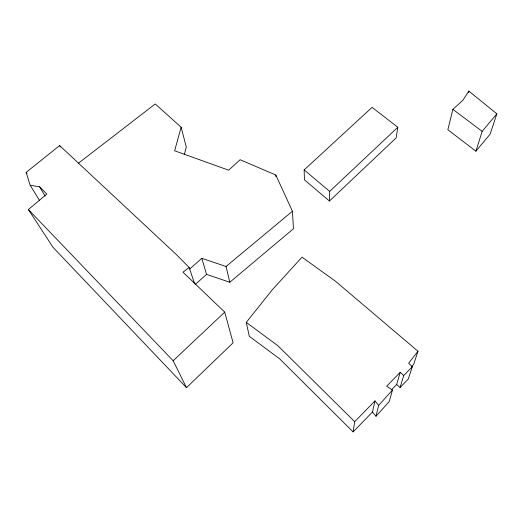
<?xml version="1.0" encoding="UTF-8"?>
<svg xmlns="http://www.w3.org/2000/svg" width="523" height="523" viewBox="0 0 523 523"><rect width="100%" height="100%" fill="white"/><g stroke="black" fill="none" stroke-linecap="round" stroke-linejoin="round"><path stroke-width="0.78" d="M329.431 201.022L329.673 191.405L397.8 127.285L372.069 107.346L304.157 169.929L304.445 179.86L329.431 201.022L396.205 137.85L397.8 127.285M411.732 366.721L413.726 364.158L417.975 351.26L335.439 281.197L302 257.172L272.424 289.624L246.274 322.397L249.294 336.302L279.602 358.798L353.11 431.906L354.718 421.669L374.984 400.919L378.639 405.364L375.991 416.243L372.5 411.967L374.984 400.919M452.898 109.353L447.851 129.75L475.937 151.186L490.136 134.136L496.85 113.851L468.843 91.094L462.881 100.266L452.898 109.353L482.154 131.365L475.937 151.186M468.431 92.636L468.843 91.094M184.246 154.73L186.306 147.094L181.141 127.239L155.226 103.959L78.476 163.183M181.141 127.239L174.636 150.781L228.669 170.197L240.122 159.731L275.811 175.035L292.435 211.24L293.455 228.754L229.806 282.257L206.539 274.379L201.819 258.342L189.751 269.005M400.213 372.337L396.676 384.464L400.049 387.504L403.743 375.494L400.213 372.337L386.667 386.203L392.459 390.125L389.23 401.586L375.991 416.243M417.975 351.26L408.64 363.23L412.32 366.734L408.273 379.07L400.049 387.504M482.154 131.365L496.85 113.851M378.639 405.364L392.459 390.125M391.596 389.687L396.676 384.464M353.11 431.906L372.5 411.967M403.743 375.494L412.32 366.734M30.164 185.26L39.624 186.829L46.861 194.053L28.366 209.533L53.013 247.314L186.476 387.661L233.114 342.794L224.727 312.126L182.985 272.195L189.182 267.521L176.892 255.08L59.635 145.564L26.15 172.374L30.164 185.26L39.5 200.446M186.476 387.661L173.159 360.746L224.727 312.126M195.184 284.512L206.539 274.379M201.819 258.342L226.06 266.482L292.435 211.24M246.274 322.397L277.896 345.723L354.718 421.669M304.157 169.929L329.673 191.405M28.366 209.533L173.159 360.746M26.15 172.374L26.987 173.754M39.624 186.829L45.056 195.942M59.635 145.564L60.367 147.009M189.182 267.521L194.589 283.701M226.06 266.482L229.806 282.257M275.811 175.035L275.954 176.65"/></g></svg>
